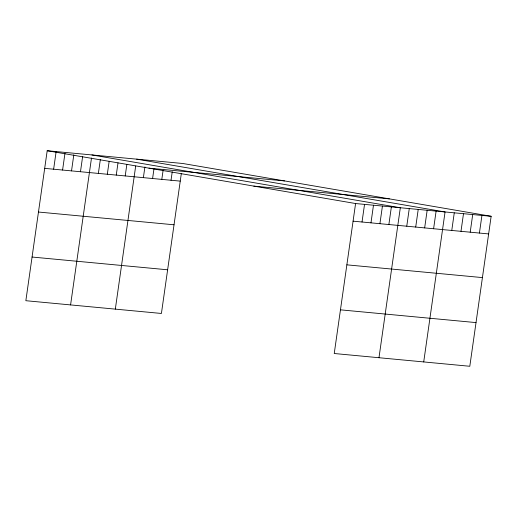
<?xml version="1.0" encoding="UTF-8"?>
<svg xmlns="http://www.w3.org/2000/svg" width="517" height="517" viewBox="0 0 517 517"><rect width="100%" height="100%" fill="white"/><g stroke="black" fill="none" stroke-linecap="round" stroke-linejoin="round"><path stroke-width="0.78" d="M491.15 216.293L355.586 203.536L334.24 353.512L469.804 366.269L491.15 216.293L182.76 163.488L47.196 150.731L25.85 300.707L161.414 313.464L181.338 173.453M53.632 169.201L56.14 151.571M62.583 170.041L64.98 153.181M71.527 170.888L73.815 154.79M80.471 171.728L82.655 156.399M70.583 304.914L91.496 158.008M98.366 173.415L100.33 159.617M107.316 174.255L109.171 161.226M116.26 175.095L118.005 162.836M125.211 175.935L126.846 164.438M115.323 309.127L135.687 166.047M143.377 177.648L144.902 166.92M152.593 178.514L154.014 168.548M161.808 179.38L163.12 170.183M171.03 180.252L172.232 171.818M362.023 222.006L364.537 204.383M370.973 222.853L373.481 205.223M379.917 223.693L382.431 206.063M388.868 224.533L391.375 206.903M378.98 357.719L400.326 207.75L91.929 154.945M406.763 226.22L409.27 208.59M415.707 227.06L418.221 209.43M424.657 227.9L427.165 210.27M433.601 228.747L436.109 211.117M423.714 361.932L445.059 211.957L136.662 159.152M451.768 230.453L454.275 212.823M460.99 231.319L463.497 213.689M470.205 232.185L472.712 214.561M479.421 233.057L481.934 215.427M148.967 168.161L284.524 180.918M253.815 186.114L389.379 198.871M44.688 168.361L180.246 181.118M353.079 221.166L488.643 233.923M38.471 212.035L174.035 224.792M346.862 264.84L482.426 277.597M32.067 257.033L167.631 269.79M340.457 309.838L476.021 322.595M47.196 150.731L355.586 203.536"/></g></svg>
